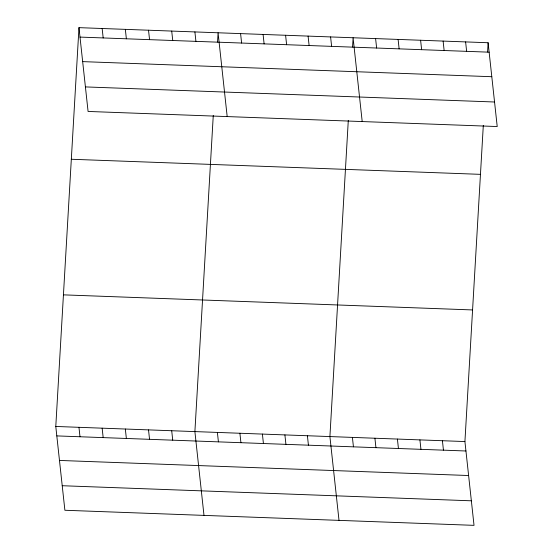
<?xml version="1.0" encoding="UTF-8"?>
<svg xmlns="http://www.w3.org/2000/svg" width="553" height="553" viewBox="0 0 553 553"><rect width="100%" height="100%" fill="white"/><g stroke="black" fill="none" stroke-linecap="round" stroke-linejoin="round"><path stroke-width="0.83" d="M483.308 125.413L464.921 441.55L474.025 525.35L64.888 510.26L55.784 426.46L78.975 27.65L488.112 42.74L497.216 126.54L88.079 111.45L78.975 27.65M213.271 115.459L194.891 431.596L203.995 515.389M217.543 42.063L218.082 32.779L227.186 116.579M348.293 120.436L329.906 436.573L339.01 520.373M352.558 47.04L353.097 37.756L362.201 121.556M487.573 52.017L488.112 42.74M79.998 37.086L489.142 52.176M82.667 61.625L491.804 76.715M85.411 86.911L494.555 102.001M71.323 159.257L480.46 174.347M63.436 294.853L472.573 309.943M55.784 426.46L464.921 441.55M56.807 435.902L465.944 450.992M59.475 460.442L468.612 475.525M62.219 485.721L471.356 500.811M465.612 41.91L466.635 51.346M443.112 41.081L444.135 50.517M420.605 40.251L421.628 49.687M442.421 440.72L443.444 450.156M398.105 39.415L399.128 48.858M419.914 439.891L420.944 449.326M375.598 38.586L376.628 48.028M397.413 439.061L398.437 448.497M374.913 438.232L375.936 447.667M330.597 36.927L331.62 46.369M352.406 437.402L353.436 446.838M308.09 36.097L309.12 45.54M285.59 35.268L286.613 44.71M307.406 435.743L308.429 445.179M263.09 34.438L264.113 43.881M284.899 434.914L285.929 444.349M240.583 33.609L241.613 43.051M262.399 434.084L263.422 443.52M239.898 433.255L240.921 442.69M194.898 31.922L195.921 41.364M217.391 432.425L218.414 441.861M171.713 31.072L172.736 40.507M148.529 30.215L149.552 39.65M171.707 430.739L172.73 440.174M125.344 29.357L126.367 38.8M148.522 429.881L149.545 439.324M102.16 28.507L103.183 37.943M125.337 429.024L126.361 438.467M102.153 428.174L103.176 437.61M78.968 427.317L79.991 436.759"/></g></svg>
